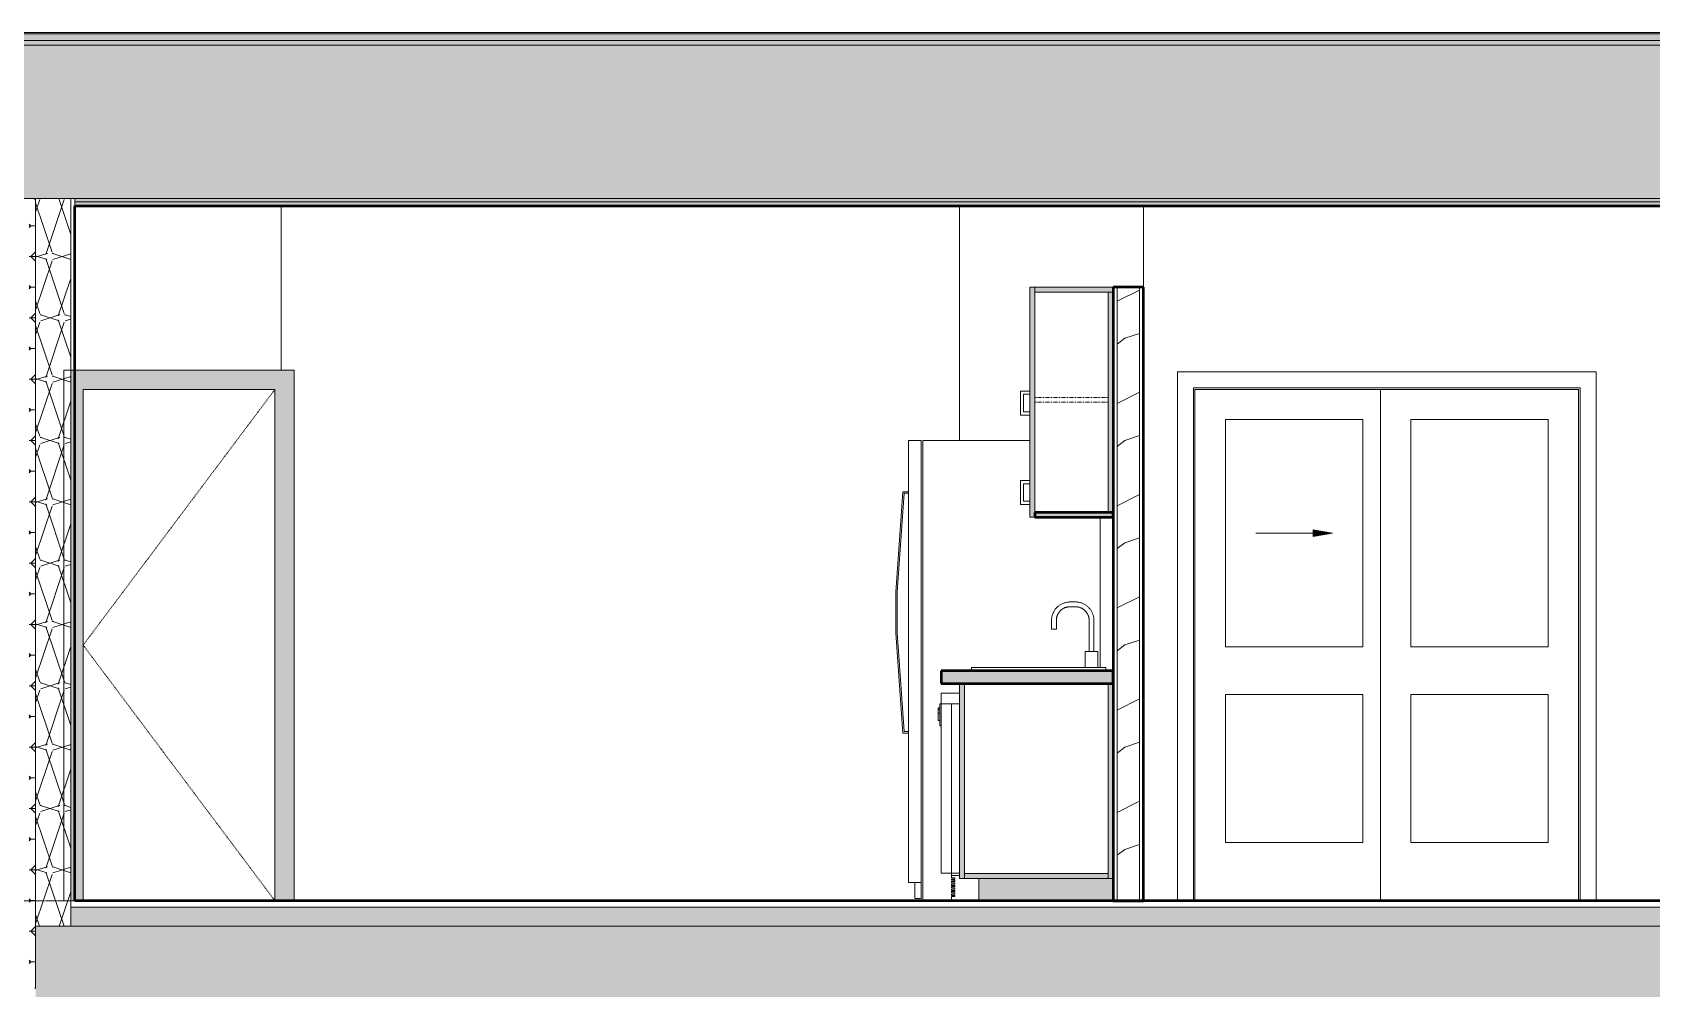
# Model space of a CAD drawing. Header units: inches. Extents: x 9610 to 16692, y -360 to 647.
# Drawn here: x 11279.3 to 11532.6, y -13.7 to 135.9 of the extents above; entities that cross this region are included whole.
import ezdxf

# ---------------------------------------------------------------- set-up
doc = ezdxf.new("R2010")
doc.units = ezdxf.units.IN
doc.header["$MEASUREMENT"] = 0
for name, pattern in [('Aligning Line 1_8_', [0.25, 0.125, -0.125]), ('Center', [1.25, 0.25, -0.1875, 0.625, -0.1875]), ('Dash 1_16_', [0.125, 0.0625, -0.0625]), ('Grid Line 1_2_', [0.875, 0.5, -0.125, 0.125, -0.125])]:
    doc.linetypes.add(name, pattern=pattern)
for name, color, linetype, lineweight in [('0-1', 7, 'Continuous', 5), ('0-2', 250, 'Continuous', 9), ('A-DETL-GENF-1', 135, 'Continuous', 13), ('A-DETL-GENF-2', 55, 'Continuous', 9), ('A-DOOR-1', 250, 'Continuous', 9), ('A-DOOR-2', 250, 'Dash 1_16_', 9), ('A-DOOR-FRAM-1', 250, 'Continuous', 9), ('A-DOOR-FRAM-2', 55, 'Continuous', 9), ('A-DOOR-FRAM-3', 50, 'Continuous', 20), ('A-FLOR-10', 192, 'Continuous', 50), ('A-FLOR-3', 8, 'Continuous', 5), ('A-FLOR-4', 31, 'Continuous', 5), ('A-FLOR-5', 251, 'Continuous', 5), ('A-FLOR-LEVL-1', 51, 'Grid Line 1_2_', 9), ('A-FLOR-MCUT', 51, 'Continuous', 13), ('A-FLOR-PATT-1', 8, 'Continuous', 9), ('A-WALL', 113, 'Continuous', 13), ('A-WALL-1', 10, 'Continuous', 50), ('A-WALL-10', 113, 'Continuous', 50), ('A-WALL-2', 7, 'Continuous', 13), ('A-WALL-3', 135, 'Continuous', 13), ('A-WALL-PATT-1', 250, 'Continuous', 9), ('A-WALL-PATT-2', 55, 'Continuous', 9), ('A-WALL-PATT-5', 111, 'Continuous', 9), ('G-ANNO-SYMB', 111, 'Aligning Line 1_8_', 9), ('P-SANR-FIXT-1', 55, 'Continuous', 9), ('Q-CASE-1', 53, 'Continuous', 9), ('Q-CASE-2', 10, 'Continuous', 50), ('Q-CASE-3', 55, 'Continuous', 9), ('Q-CASE-4', 250, 'Continuous', 9), ('Q-CASE-5', 250, 'Center', 9), ('Q-SPCQ-1', 55, 'Continuous', 9)]:
    doc.layers.add(name, color=color, linetype=linetype, lineweight=lineweight)
pattern_1 = [(0, (10995.947, 72), (30.72, 7.68), [1.267, -21.773, 1.267, -21.773, -122.88]), (0, (10995.947, 72), (30.72, 7.68), [-46.08, 1.267, -44.813, 1.267, -21.773, -53.76]), (0, (10995.947, 72), (30.72, 7.68), [-115.2, 1.267, -14.093, 1.267, -37.133]), (120, (11007.467, 75.84), (-22.011075, 22.7643), [1.267, -21.773, 1.267, -21.773, -122.88]), (120, (11007.467, 75.84), (-22.011075, 22.7643), [-46.08, 1.267, -44.813, 1.267, -21.773, -53.76]), (120, (11007.467, 75.84), (-22.011075, 22.7643), [-115.2, 1.267, -14.093, 1.267, -37.133]), (240, (11011.307, 91.2), (-8.708925, -30.4443), [1.267, -21.773, 1.267, -21.773, -122.88]), (240, (11011.307, 91.2), (-8.708925, -30.4443), [-46.08, 1.267, -44.813, 1.267, -21.773, -53.76]), (240, (11011.307, 91.2), (-8.708925, -30.4443), [-115.2, 1.267, -14.093, 1.267, -37.133])]
pattern_2 = [(0, (10995.947, 72), (15.36, 3.84), [1.267, -10.253, 1.267, -10.253, -61.44]), (0, (10995.947, 72), (15.36, 3.84), [-23.04, 1.267, -21.773, 1.267, -10.253, -26.88]), (0, (10995.947, 72), (15.36, 3.84), [-57.6, 1.267, -6.413, 1.267, -17.933]), (120, (11001.707, 73.92), (-11.005538, 11.38215), [1.267, -10.253, 1.267, -10.253, -61.44]), (120, (11001.707, 73.92), (-11.005538, 11.38215), [-23.04, 1.267, -21.773, 1.267, -10.253, -26.88]), (120, (11001.707, 73.92), (-11.005538, 11.38215), [-57.6, 1.267, -6.413, 1.267, -17.933]), (240, (11003.627, 81.6), (-4.354462, -15.22215), [1.267, -10.253, 1.267, -10.253, -61.44]), (240, (11003.627, 81.6), (-4.354462, -15.22215), [-23.04, 1.267, -21.773, 1.267, -10.253, -26.88]), (240, (11003.627, 81.6), (-4.354462, -15.22215), [-57.6, 1.267, -6.413, 1.267, -17.933])]
pattern_3 = [(0, (10995.947, 72), (0, 4.798), []), (315, (10995.947, 72), (4.798427, 0), [6.786, -6.786]), (45, (10995.947, 72), (4.798427, 0), [6.786, -6.786])]

# ---------------------------------------------------------------- blocks, each defined once
blk = doc.blocks.new('FOLDING_SLIDING CLOSET - 60_ x 80_-1372877-BUILDING SECTION - EAST_WEST - LOOKING NORTH')
at = {"layer": 'A-DETL-GENF-1'}
blk.add_hatch(color=256, dxfattribs=at).paths.add_polyline_path([(11479.66, 57), (11482.68, 57.53), (11479.66, 58.06)], flags=0)
at = {"layer": 'A-DETL-GENF-2'}
for p, q in [((11470.68, 57.53), (11482.68, 57.53)), ((11479.66, 58.06), (11482.68, 57.53)), ((11479.66, 57), (11479.66, 58.06)), ((11482.68, 57.53), (11479.66, 57))]:
    blk.add_line(p, q, dxfattribs=at)
at = {"layer": 'A-DOOR-1'}
for p, q in [((11458.43, 82.75), (11458.43, 0)), ((11523.93, 82.75), (11458.43, 82.75)), ((11523.93, 0), (11523.93, 82.75)), ((11460.93, 80.25), (11460.93, 0)), ((11460.93, 80.25), (11521.43, 80.25)), ((11521.18, 80), (11490.18, 80)), ((11490.18, 80), (11490.18, 0)), ((11521.18, 0), (11521.18, 80)), ((11521.43, 80.25), (11521.43, 0)), ((11465.93, 39.75), (11465.93, 75.31)), ((11465.93, 75.31), (11487.43, 75.31)), ((11487.43, 75.31), (11487.43, 39.75)), ((11494.93, 39.75), (11494.93, 75.31)), ((11494.93, 75.31), (11516.43, 75.31)), ((11516.43, 75.31), (11516.43, 39.75)), ((11487.43, 39.75), (11465.93, 39.75)), ((11516.43, 39.75), (11494.93, 39.75)), ((11465.93, 9.13), (11465.93, 32.25)), ((11465.93, 32.25), (11487.43, 32.25)), ((11487.43, 32.25), (11487.43, 9.13)), ((11494.93, 9.13), (11494.93, 32.25)), ((11494.93, 32.25), (11516.43, 32.25)), ((11516.43, 32.25), (11516.43, 9.13)), ((11487.43, 9.13), (11465.93, 9.13)), ((11516.43, 9.13), (11494.93, 9.13))]:
    blk.add_line(p, q, dxfattribs=at)
at = {"layer": 'A-DOOR-FRAM-1'}
for p, q in [((11461.18, 80), (11461.18, 0)), ((11461.18, 80), (11521.18, 80)), ((11521.18, 80), (11521.18, 0))]:
    blk.add_line(p, q, dxfattribs=at)
blk = doc.blocks.new('Refrigerator_-_Side-by-Side_6047 - 36_ X 30_-1372843-BUILDING SECTION - EAST_WEST - LOOKING NORTH')
at = {"layer": 'Q-SPCQ-1'}
for p, q in [((11416.36, 2.87), (11416.36, 72)), ((11416.36, 72), (11418.36, 72)), ((11418.36, 72), (11418.36, 2.87)), ((11418.61, 72), (11418.61, 0)), ((11435.36, 72), (11418.61, 72)), ((11415.46, 64), (11414.36, 48.29)), ((11414.61, 48.28), (11415.7, 63.75)), ((11416.36, 64), (11415.46, 64)), ((11415.7, 63.75), (11416.36, 63.75)), ((11446.36, 36.5), (11446.36, 60)), ((11414.36, 48.29), (11414.36, 41.94)), ((11414.61, 41.95), (11414.61, 48.28)), ((11414.36, 41.94), (11415.46, 26.23)), ((11415.7, 26.48), (11414.61, 41.95)), ((11415.46, 26.23), (11416.36, 26.23)), ((11416.36, 26.48), (11415.7, 26.48)), ((11416.36, 2.87), (11418.36, 2.87)), ((11417.36, 2.87), (11417.36, 0.37)), ((11418.36, 2.87), (11417.36, 2.87)), ((11418.36, 0.37), (11418.36, 2.87)), ((11417.36, 0.37), (11418.36, 0.37))]:
    blk.add_line(p, q, dxfattribs=at)
blk = doc.blocks.new('Single-Flush - 30_ x 80_-1421383-BUILDING SECTION - EAST_WEST - LOOKING NORTH')
at = {"layer": 'A-DOOR-FRAM-2'}
blk.add_hatch(color=256, dxfattribs=at).paths.add_polyline_path([(11317.23, 0), (11320.23, 0), (11320.23, 83), (11285.29, 83), (11285.29, 0), (11287.23, 0), (11287.23, 80), (11317.23, 80), (11317.23, 22.69)], flags=0)
at = {"layer": 'A-DOOR-2'}
for p in [(11317.23, 80), (11317.23, 0)]:
    blk.add_line(p, (11287.23, 40), dxfattribs=at)
at = {"layer": 'A-DOOR-FRAM-3'}
for p, q in [((11320.23, 83), (11284.23, 83)), ((11284.23, 83), (11284.23, 0)), ((11320.23, 0), (11320.23, 83)), ((11287.23, 0), (11287.23, 80)), ((11287.23, 80), (11317.23, 80)), ((11317.23, 80), (11317.23, 0)), ((11284.23, 0), (11287.23, 0)), ((11317.23, 0), (11320.23, 0))]:
    blk.add_line(p, q, dxfattribs=at)
blk = doc.blocks.new('OD_CW_Countertop - OD_CW_Countertop-2218014-BUILDING SECTION - EAST_WEST - LOOKING NORTH')
at = {"layer": 'Q-CASE-1'}
blk.add_hatch(color=256, dxfattribs=at).paths.add_polyline_path([(11444.22, 34), (11448.36, 34), (11448.36, 36), (11421.49, 36), (11421.49, 34), (11440.94, 34)], flags=0)
at = {"layer": 'Q-CASE-2'}
for p, q in [((11421.49, 36), (11421.49, 34)), ((11448.36, 36), (11421.49, 36)), ((11448.36, 34), (11448.36, 36)), ((11421.49, 34), (11448.36, 34))]:
    blk.add_line(p, q, dxfattribs=at)
blk = doc.blocks.new('Sink Kitchen-Single - 30_ x 21_-V13-BUILDING SECTION - EAST_WEST - LOOKING NORTH')
at = {"layer": 'P-SANR-FIXT-1'}
for p, q in [((11442.49, 46.75), (11441.61, 46.75)), ((11441.61, 46), (11442.49, 46)), ((11438.74, 43.88), (11438.74, 42.5)), ((11439.49, 42.5), (11439.49, 43.88)), ((11444.61, 43.88), (11444.61, 39)), ((11445.36, 39), (11445.36, 43.88)), ((11439.49, 42.5), (11438.74, 42.5)), ((11443.99, 39), (11443.99, 36.5)), ((11443.99, 39), (11443.99, 36.5)), ((11444.01, 39), (11444.01, 39)), ((11444.01, 39), (11444.99, 39)), ((11444.99, 39), (11445.96, 39)), ((11445.96, 39), (11445.96, 39)), ((11445.99, 36.5), (11445.99, 39)), ((11445.99, 36.5), (11445.99, 39)), ((11426.24, 36.5), (11447.24, 36.5)), ((11426.24, 36), (11426.24, 36.5)), ((11447.24, 36.5), (11447.24, 36))]:
    blk.add_line(p, q, dxfattribs=at)
at = {"layer": 'P-SANR-FIXT-1', "flags": 128}
for points in [[(11441.61, 46.75), (11441.5, 46.75), (11441.38, 46.74), (11441.27, 46.73), (11441.16, 46.71), (11441.04, 46.69), (11440.93, 46.67), (11440.82, 46.64), (11440.71, 46.6), (11440.6, 46.57), (11440.49, 46.52), (11440.39, 46.48), (11440.29, 46.43), (11440.19, 46.37), (11440.09, 46.31), (11439.99, 46.25), (11439.9, 46.18), (11439.81, 46.11), (11439.72, 46.04), (11439.63, 45.96), (11439.55, 45.88), (11439.47, 45.79), (11439.4, 45.71), (11439.33, 45.62), (11439.26, 45.52), (11439.2, 45.43), (11439.13, 45.33), (11439.08, 45.23), (11439.03, 45.13), (11438.98, 45.02), (11438.93, 44.92), (11438.9, 44.81), (11438.86, 44.7), (11438.83, 44.59), (11438.8, 44.48), (11438.78, 44.36), (11438.76, 44.25), (11438.75, 44.14), (11438.74, 44.02), (11438.74, 43.91), (11438.74, 43.88)], [(11439.49, 43.88), (11439.49, 43.96), (11439.5, 44.04), (11439.5, 44.13), (11439.52, 44.21), (11439.53, 44.3), (11439.55, 44.38), (11439.57, 44.46), (11439.6, 44.54), (11439.63, 44.62), (11439.66, 44.7), (11439.69, 44.78), (11439.73, 44.86), (11439.77, 44.93), (11439.81, 45), (11439.86, 45.07), (11439.91, 45.14), (11439.96, 45.21), (11440.02, 45.28), (11440.07, 45.34), (11440.13, 45.4), (11440.2, 45.46), (11440.26, 45.51), (11440.33, 45.57), (11440.4, 45.62), (11440.47, 45.66), (11440.54, 45.71), (11440.61, 45.75), (11440.69, 45.79), (11440.77, 45.82), (11440.84, 45.86), (11440.92, 45.88), (11441.01, 45.91), (11441.09, 45.93), (11441.17, 45.95), (11441.25, 45.97), (11441.34, 45.98), (11441.42, 45.99), (11441.51, 46), (11441.59, 46), (11441.61, 46)], [(11445.36, 43.88), (11445.36, 43.99), (11445.36, 44.1), (11445.34, 44.22), (11445.33, 44.33), (11445.31, 44.45), (11445.28, 44.56), (11445.25, 44.67), (11445.22, 44.78), (11445.18, 44.89), (11445.14, 44.99), (11445.09, 45.1), (11445.04, 45.2), (11444.98, 45.3), (11444.93, 45.4), (11444.86, 45.5), (11444.8, 45.59), (11444.72, 45.68), (11444.65, 45.77), (11444.57, 45.86), (11444.49, 45.94), (11444.41, 46.02), (11444.32, 46.09), (11444.23, 46.16), (11444.14, 46.23), (11444.04, 46.29), (11443.94, 46.35), (11443.84, 46.41), (11443.74, 46.46), (11443.64, 46.51), (11443.53, 46.55), (11443.42, 46.59), (11443.31, 46.63), (11443.2, 46.66), (11443.09, 46.69), (11442.98, 46.71), (11442.86, 46.73), (11442.75, 46.74), (11442.64, 46.75), (11442.52, 46.75), (11442.49, 46.75)], [(11442.49, 46), (11442.57, 46), (11442.66, 45.99), (11442.74, 45.98), (11442.83, 45.97), (11442.91, 45.96), (11442.99, 45.94), (11443.08, 45.92), (11443.16, 45.89), (11443.24, 45.86), (11443.32, 45.83), (11443.39, 45.8), (11443.47, 45.76), (11443.55, 45.72), (11443.62, 45.68), (11443.69, 45.63), (11443.76, 45.58), (11443.83, 45.53), (11443.89, 45.47), (11443.95, 45.42), (11444.01, 45.36), (11444.07, 45.29), (11444.13, 45.23), (11444.18, 45.16), (11444.23, 45.09), (11444.28, 45.02), (11444.32, 44.95), (11444.36, 44.88), (11444.4, 44.8), (11444.44, 44.72), (11444.47, 44.65), (11444.5, 44.57), (11444.53, 44.48), (11444.55, 44.4), (11444.57, 44.32), (11444.58, 44.24), (11444.6, 44.15), (11444.61, 44.07), (11444.61, 43.98), (11444.61, 43.9), (11444.61, 43.88)]]:
    blk.add_lwpolyline(points, dxfattribs=at)
blk = doc.blocks.new('Dishwasher_15404 - 34_ counter-V14-BUILDING SECTION - EAST_WEST - LOOKING NORTH')
at = {"layer": 'Q-SPCQ-1'}
for p, q in [((11421.24, 28.06), (11421.24, 30.79)), ((11421.49, 30.79), (11421.24, 30.79)), ((11421.49, 32.5), (11421.49, 30.79)), ((11421.49, 32.5), (11422.56, 32.5)), ((11421.49, 30.79), (11421.49, 4.33)), ((11421.49, 30.79), (11421.69, 30.79)), ((11421.69, 30.79), (11423.11, 30.79)), ((11422.56, 32.5), (11424.36, 32.5)), ((11424.36, 30.79), (11422.56, 30.79)), ((11423.11, 30.79), (11423.11, 4.33)), ((11423.11, 30.79), (11423.11, 4.33)), ((11423.31, 30.79), (11424.36, 30.79)), ((11421.24, 30.18), (11420.99, 30.18)), ((11420.99, 29.94), (11420.99, 30.18)), ((11420.99, 29.35), (11420.99, 29.94)), ((11420.99, 29.94), (11421.24, 29.94)), ((11420.99, 28.21), (11420.99, 29.35)), ((11421.24, 29.35), (11420.99, 29.35)), ((11420.99, 28.21), (11421.24, 28.21)), ((11421.24, 27.35), (11421.24, 28.06)), ((11421.24, 27.35), (11421.5, 27.35)), ((11421.69, 4.33), (11421.49, 4.33)), ((11423.11, 4.33), (11421.69, 4.33)), ((11423.11, 4.33), (11424.36, 4.33)), ((11423.11, 3.94), (11423.11, 4.33)), ((11424.36, 3.94), (11423.11, 3.94)), ((11423.11, 3.94), (11423.11, 3.59)), ((11423.15, 3.59), (11423.11, 3.59)), ((11423.11, 3.59), (11423.61, 3.59)), ((11423.11, 3.39), (11423.11, 3.2)), ((11423.11, 3.39), (11423.15, 3.39)), ((11423.61, 3.39), (11423.11, 3.39)), ((11423.15, 3.2), (11423.11, 3.2)), ((11423.11, 3.2), (11423.61, 3.2)), ((11423.11, 3), (11423.11, 2.8)), ((11423.11, 3), (11423.15, 3)), ((11423.61, 3), (11423.11, 3)), ((11423.15, 2.8), (11423.11, 2.8)), ((11423.11, 2.8), (11423.61, 2.8)), ((11423.11, 2.61), (11423.11, 2.41)), ((11423.11, 2.61), (11423.15, 2.61)), ((11423.61, 2.61), (11423.11, 2.61)), ((11424.36, 4.33), (11423.31, 4.33)), ((11423.61, 3.59), (11423.61, 3.39)), ((11423.61, 3.2), (11423.61, 3)), ((11423.61, 2.8), (11423.61, 2.61)), ((11423.15, 2.41), (11423.11, 2.41)), ((11423.11, 2.41), (11423.61, 2.41)), ((11423.11, 2.21), (11423.11, 2.02)), ((11423.11, 2.21), (11423.15, 2.21)), ((11423.61, 2.21), (11423.11, 2.21)), ((11423.15, 2.02), (11423.11, 2.02)), ((11423.11, 2.02), (11423.61, 2.02)), ((11423.11, 1.82), (11423.11, 1.62)), ((11423.11, 1.82), (11423.15, 1.82)), ((11423.61, 1.82), (11423.11, 1.82)), ((11423.15, 1.62), (11423.11, 1.62)), ((11423.11, 1.62), (11423.61, 1.62)), ((11423.11, 1.43), (11423.11, 1.23)), ((11423.11, 1.43), (11423.15, 1.43)), ((11423.61, 1.43), (11423.11, 1.43)), ((11423.15, 1.23), (11423.11, 1.23)), ((11423.11, 1.23), (11423.61, 1.23)), ((11423.11, 1.03), (11423.11, 0.84)), ((11423.11, 1.03), (11423.15, 1.03)), ((11423.61, 1.03), (11423.11, 1.03)), ((11423.15, 0.84), (11423.11, 0.84)), ((11423.11, 0.84), (11423.61, 0.84)), ((11423.11, 0.64), (11423.11, 0)), ((11423.61, 0.64), (11423.11, 0.64)), ((11423.61, 2.41), (11423.61, 2.21)), ((11423.61, 2.02), (11423.61, 1.82)), ((11423.61, 1.62), (11423.61, 1.43)), ((11423.61, 1.23), (11423.61, 1.03)), ((11423.61, 0.84), (11423.61, 0.64))]:
    blk.add_line(p, q, dxfattribs=at)
blk = doc.blocks.new('300 Series Wall Hung Cabinet_302 - 30_-2219389-BUILDING SECTION - EAST_WEST - LOOKING NORTH')
at = {"layer": 'Q-CASE-3'}
for p, q in [((11433.87, 79.75), (11435.36, 79.75)), ((11433.87, 79.75), (11433.87, 76)), ((11434.36, 79.25), (11435.36, 79.25)), ((11434.36, 76.5), (11434.36, 79.25)), ((11433.87, 76), (11435.36, 76)), ((11435.36, 76.5), (11434.36, 76.5))]:
    blk.add_line(p, q, dxfattribs=at)
blk = doc.blocks.new('Base Cabinet-Single Door - 12_-2213366-BUILDING SECTION - EAST_WEST - LOOKING NORTH')
at = {"layer": 'Q-CASE-1'}
h = blk.add_hatch(color=256, dxfattribs=at)
h.paths.add_polyline_path([(11424.69, 3.5), (11425.11, 3.5), (11425.11, 34), (11424.36, 34), (11424.36, 3.5)], flags=0)
h.paths.add_polyline_path([(11447.61, 3.5), (11448.36, 3.5), (11448.36, 34), (11447.61, 34), (11447.61, 3.94)], flags=0)
for points in [[(11425.11, 3.5), (11447.61, 3.5), (11447.61, 4.25), (11425.11, 4.25)], [(11446.36, 0), (11448.36, 0), (11448.36, 3.5), (11427.36, 3.5), (11427.36, 0), (11428.43, 0)]]:
    blk.add_hatch(color=256, dxfattribs=at).paths.add_polyline_path(points, flags=0)
at = {"layer": 'Q-CASE-4'}
for p, q in [((11425.11, 34), (11424.36, 34)), ((11424.36, 34), (11424.36, 3.5)), ((11425.11, 3.5), (11425.11, 34)), ((11447.61, 34), (11447.61, 3.5)), ((11448.36, 34), (11447.61, 34)), ((11448.36, 3.5), (11448.36, 34)), ((11424.36, 3.5), (11425.11, 3.5)), ((11447.61, 4.25), (11425.11, 4.25)), ((11425.11, 4.25), (11425.11, 3.5)), ((11425.11, 3.5), (11447.61, 3.5)), ((11448.36, 3.5), (11427.36, 3.5)), ((11427.36, 3.5), (11427.36, 0)), ((11447.61, 3.5), (11447.61, 4.25)), ((11447.61, 3.5), (11448.36, 3.5)), ((11448.36, 0), (11448.36, 3.5)), ((11427.36, 0), (11448.36, 0))]:
    blk.add_line(p, q, dxfattribs=at)
blk = doc.blocks.new('300 Series Wall Hung Cabinet_301 - 12_-2219390-BUILDING SECTION - EAST_WEST - LOOKING NORTH')
at = {"layer": 'Q-CASE-1'}
for points in [[(11436.11, 60), (11436.11, 96), (11435.36, 96), (11435.36, 60)], [(11436.11, 95.25), (11448.36, 95.25), (11448.36, 96), (11436.11, 96)], [(11448.36, 60.75), (11448.36, 95.25), (11447.61, 95.25), (11447.61, 60.75)], [(11447.61, 60), (11448.36, 60), (11448.36, 60.75), (11436.11, 60.75), (11436.11, 60), (11446.36, 60)]]:
    blk.add_hatch(color=256, dxfattribs=at).paths.add_polyline_path(points, flags=0)
at = {"layer": 'Q-CASE-2'}
for p, q in [((11448.36, 60.75), (11436.11, 60.75)), ((11436.11, 60.75), (11436.11, 60)), ((11436.11, 60), (11448.36, 60)), ((11448.36, 60), (11448.36, 60.75))]:
    blk.add_line(p, q, dxfattribs=at)
at = {"layer": 'Q-CASE-3'}
for p, q in [((11433.87, 65.75), (11435.36, 65.75)), ((11433.87, 65.75), (11433.87, 62)), ((11434.36, 65.25), (11435.36, 65.25)), ((11434.36, 62.5), (11434.36, 65.25)), ((11433.87, 62), (11435.36, 62)), ((11435.36, 62.5), (11434.36, 62.5))]:
    blk.add_line(p, q, dxfattribs=at)
at = {"layer": 'Q-CASE-4'}
for p, q in [((11436.11, 96), (11435.36, 96)), ((11435.36, 96), (11435.36, 60)), ((11436.11, 60), (11436.11, 96)), ((11448.36, 96), (11436.11, 96)), ((11436.11, 96), (11436.11, 95.25)), ((11436.11, 95.25), (11448.36, 95.25)), ((11448.36, 95.25), (11447.61, 95.25)), ((11447.61, 95.25), (11447.61, 60.75)), ((11448.36, 95.25), (11448.36, 96)), ((11448.36, 60.75), (11448.36, 95.25)), ((11435.36, 60), (11436.11, 60)), ((11447.61, 60.75), (11448.36, 60.75))]:
    blk.add_line(p, q, dxfattribs=at)
at = {"layer": 'Q-CASE-5'}
for p, q in [((11436.11, 78.75), (11447.61, 78.75)), ((11436.11, 78), (11447.61, 78))]:
    blk.add_line(p, q, dxfattribs=at)
blk = doc.blocks.new('CTR - 1st Phase - Unit Layouts_rvt-1-BUILDING SECTION - EAST_WEST - LOOKING NORTH')
at = {"layer": 'A-WALL-PATT-1'}
h = blk.add_hatch(dxfattribs=at)
h.set_pattern_fill('FP_1', color=256, style=0, pattern_type=2)
h.set_pattern_definition(pattern_1)
h.paths.add_polyline_path([(11448.99, 0), (11448.99, 96), (11448.36, 96), (11448.36, 0)], flags=0)
at = {"layer": 'A-WALL-PATT-2'}
h = blk.add_hatch(dxfattribs=at)
h.set_pattern_fill('FP_4', color=256, style=0, pattern_type=2)
h.set_pattern_definition([(216.87, (11002.345, 87.994), (47.980943, 31.987086), [7.997, -71.971]), (206.565, (11011.941, 83.196), (-15.99371, -15.99413), [17.881, -17.881]), (198.435, (11011.941, 75.199), (-31.98674, -15.99388), [10.115, -40.461])])
h.paths.add_polyline_path([(11452.49, 0), (11452.49, 96), (11448.99, 96), (11448.99, 0)], flags=0)
at = {"layer": 'A-WALL-1'}
for p, q in [((11453.11, 96), (11448.36, 96)), ((11448.36, 96), (11448.36, 0)), ((11453.11, 0), (11453.11, 96)), ((11448.36, 0), (11453.11, 0))]:
    blk.add_line(p, q, dxfattribs=at)
at = {"layer": 'A-WALL-2'}
for p, q in [((11448.99, 0), (11448.99, 96)), ((11452.49, 0), (11452.49, 96))]:
    blk.add_line(p, q, dxfattribs=at)
at = {"layer": 'A-WALL-3'}
for p, q in [((11318.19, 83), (11318.19, 108.75)), ((11424.36, 108.75), (11424.36, 72)), ((11453.11, 108.75), (11453.11, 96))]:
    blk.add_line(p, q, dxfattribs=at)
at = {"layer": '0-2'}
for name in ['300 Series Wall Hung Cabinet_301 - 12_-2219390-BUILDING SECTION - EAST_WEST - LOOKING NORTH', 'Single-Flush - 30_ x 80_-1421383-BUILDING SECTION - EAST_WEST - LOOKING NORTH', 'FOLDING_SLIDING CLOSET - 60_ x 80_-1372877-BUILDING SECTION - EAST_WEST - LOOKING NORTH', '300 Series Wall Hung Cabinet_302 - 30_-2219389-BUILDING SECTION - EAST_WEST - LOOKING NORTH', 'Refrigerator_-_Side-by-Side_6047 - 36_ X 30_-1372843-BUILDING SECTION - EAST_WEST - LOOKING NORTH', 'Sink Kitchen-Single - 30_ x 21_-V13-BUILDING SECTION - EAST_WEST - LOOKING NORTH', 'OD_CW_Countertop - OD_CW_Countertop-2218014-BUILDING SECTION - EAST_WEST - LOOKING NORTH', 'Base Cabinet-Single Door - 12_-2213366-BUILDING SECTION - EAST_WEST - LOOKING NORTH', 'Dishwasher_15404 - 34_ counter-V14-BUILDING SECTION - EAST_WEST - LOOKING NORTH']:
    blk.add_blockref(name, (0, 0), dxfattribs=at)

msp = doc.modelspace()

# ---------------------------------------------------------------- hatches: boundary and pattern name
at = {"layer": 'A-FLOR-3'}
h = msp.add_hatch(color=256, dxfattribs=at)
h.paths.add_polyline_path([(11645.7098, 135.625), (11648.0894, 135.625), (11648.0894, 135.875), (11255.6394, 135.875), (11255.6394, 135.625), (11644.8644, 135.625)], flags=0)
h.paths.add_polyline_path([(10478.5799, 135.625), (10843.1394, 135.625), (10843.1394, 135.875), (10450.6894, 135.875), (10450.6894, 135.625), (10477.5799, 135.625)], flags=0)
at = {"layer": 'A-FLOR-4'}
h = msp.add_hatch(color=256, dxfattribs=at)
h.paths.add_polyline_path([(11643.7037, 109.875), (11648.0894, 109.875), (11648.0894, 133.875), (11250.1394, 133.875), (11250.1394, 109.875), (11622.3894, 109.875)], flags=0)
h.paths.add_polyline_path([(10847.1793, 109.875), (10848.6394, 109.875), (10848.6394, 133.875), (10450.6894, 133.875), (10450.6894, 109.875), (10825.6516, 109.875)], flags=0)
at = {"layer": 'A-FLOR-5'}
h = msp.add_hatch(color=256, dxfattribs=at)
h.paths.add_polyline_path([(11471.4822, 109.375), (11576.7394, 109.375), (11576.7394, 109.875), (11285.9144, 109.875), (11285.9144, 109.375), (11454.3103, 109.375)], flags=0)
h.paths.add_polyline_path([(11580.7146, 109.375), (11617.4785, 109.375), (11617.4785, 109.875), (11580.2394, 109.875), (11580.2394, 109.375)], flags=0)
h.paths.add_polyline_path([(11621.6098, 109.375), (11621.6035, 109.875), (11620.9785, 109.8376), (11620.9785, 109.375), (11621.6035, 109.375)], flags=0)
h.paths.add_polyline_path([(10522.6644, 109.375), (10812.8644, 109.375), (10812.8644, 109.875), (10522.0394, 109.875), (10522.0394, 109.375)], flags=0)
h.paths.add_polyline_path([(10518.0642, 109.375), (10518.5394, 109.375), (10518.5394, 109.875), (10481.3003, 109.875), (10481.3003, 109.375), (10502.7363, 109.375)], flags=0)
h.paths.add_polyline_path([(10477.8003, 109.375), (10477.8003, 109.875), (10477.1753, 109.875), (10477.1753, 109.375)], flags=0)
at = {"layer": 'A-FLOR-PATT-1'}
h = msp.add_hatch(dxfattribs=at)
h.set_pattern_fill('FP_2', color=256, style=0, pattern_type=2)
h.set_pattern_definition(pattern_2)
h.paths.add_polyline_path([(11645.7098, 134.625), (11648.0894, 134.625), (11648.0894, 135.625), (11255.6394, 135.625), (11255.6394, 134.625), (11643.7037, 134.625)], flags=0)
h.paths.add_polyline_path([(10649.1894, 134.625), (10843.1394, 134.625), (10843.1394, 135.625), (10450.6894, 135.625), (10450.6894, 134.625), (10647.9394, 134.625)], flags=0)
h = msp.add_hatch(dxfattribs=at)
h.set_pattern_fill('FP_3', color=256, style=0, pattern_type=2)
h.set_pattern_definition(pattern_3)
h.paths.add_polyline_path([(11645.7098, 133.875), (11648.0894, 133.875), (11648.0894, 134.625), (11250.1394, 134.625), (11250.1394, 133.875), (11643.7037, 133.875)], flags=0)
h.paths.add_polyline_path([(10450.6894, 133.875), (10848.6394, 133.875), (10848.6081, 134.625), (10450.6894, 134.625), (10450.6894, 134)], flags=0)
h = msp.add_hatch(dxfattribs=at)
h.set_pattern_fill('FP_1', color=256, style=0, pattern_type=2)
h.set_pattern_definition(pattern_1)
h.paths.add_polyline_path([(11471.4822, 108.75), (11576.7394, 108.75), (11576.7394, 109.375), (11285.9144, 109.375), (11285.9144, 108.75), (11455.8051, 108.75)], flags=0)
h.paths.add_polyline_path([(11580.5274, 108.75), (11617.4785, 108.75), (11617.4785, 109.375), (11580.2394, 109.375), (11580.2394, 108.75)], flags=0)
h.paths.add_polyline_path([(11621.6176, 108.75), (11621.6035, 109.375), (11620.9785, 109.375), (11620.9785, 108.75), (11621.6035, 108.75)], flags=0)
h.paths.add_polyline_path([(10522.7948, 108.75), (10812.8644, 108.75), (10812.8644, 109.375), (10522.0394, 109.375), (10522.0394, 108.75), (10522.6644, 108.75)], flags=0)
h.paths.add_polyline_path([(10518.5394, 108.75), (10518.5394, 109.375), (10481.3003, 109.375), (10481.3003, 108.75), (10518.2514, 108.75)], flags=0)
h.paths.add_polyline_path([(10477.1612, 108.75), (10477.8003, 108.75), (10477.8003, 109.375), (10477.169, 109.375), (10477.1617, 108.7957)], flags=0)
h = msp.add_hatch(dxfattribs=at)
h.set_pattern_fill('FP_2', color=256, style=0, pattern_type=2)
h.set_pattern_definition(pattern_2)
h.paths.add_polyline_path([(11428.4269, -4), (11853.1894, -4), (11853.1894, -1), (11285.2894, -1), (11285.2894, -4), (11426.9894, -4)], flags=0)
h.paths.add_polyline_path([(10782.5962, -4), (10812.8644, -4), (10813.4894, -1), (10245.5894, -1.0022), (10245.5894, -4), (10780.5894, -4)], flags=0)
h = msp.add_hatch(dxfattribs=at)
h.set_pattern_fill('FP_28', color=256, style=0, pattern_type=2)
h.set_pattern_definition([(50, (10995.947, 72), (27.5427, -2.4099), [2.88, -31.68]), (355, (10995.947, 72), (-5.32784, 28.8843), [2.304, -25.344]), (100.451, (10998.243, 71.8), (22.2153, 26.4739), [2.448, -26.924]), (46.184, (10995.947, 79.68), (40.9819, -6.3564), [4.32, -47.52]), (96.636, (10999.363, 79.15), (35.8907, 37.4062), [3.671, -40.386]), (351.184, (10995.947, 79.68), (35.891, 37.4062), [3.456, -38.016]), (21, (10999.787, 77.76), (22.92104, -15.46073), [2.88, -31.68]), (326, (10999.787, 77.76), (9.3435, 27.8457), [2.304, -25.344]), (71.451, (11001.697, 76.472), (32.2648, 12.3844), [2.448, -26.924]), (37.5, (10995.947, 72), (0.46686, 12.78271), [1.267, -23.77, 1.267, -24.461, -25.44]), (37.5, (10995.947, 72), (0.46686, 12.78271), [-50.765, 1.267, -24.173]), (7.5, (10995.947, 72), (10.10159, 15.1451), [1.267, -13.402, 1.267, -23.194, -9.696]), (7.5, (10995.947, 72), (10.10159, 15.1451), [-39.13, 1.267, -8.429]), (327.5, (10987.384, 72), (20.49916, -0.86578), [1.267, -8.333, 1.267, -28.685, -39.744]), (327.5, (10987.384, 72), (20.49916, -0.86578), [-39.552, 1.267, -38.477]), (317.5, (10983.544, 72), (22.39478, 3.8443), [1.267, -11.213, 1.267, -18.624, -28.224]), (317.5, (10983.544, 72), (22.39478, 3.8443), [-32.371, 1.267, -26.957])])
h.paths.add_polyline_path([(11772.8699, -16), (11857.1894, -16), (11853.1894, -4), (11279.7894, -4), (11279.7894, -16), (11762.6394, -16)], flags=0)
h.paths.add_polyline_path([(10524.264, -16), (10818.9894, -16), (10818.9894, -4), (10085.8034, -4), (10085.8034, -16), (10481.2086, -16)], flags=0)
at = {"layer": 'A-WALL-PATT-5'}
h = msp.add_hatch(dxfattribs=at)
h.set_pattern_fill('FP_3', color=256, style=0, pattern_type=2)
h.set_pattern_definition(pattern_3)
h.paths.add_polyline_path([(11278.7894, -13.75), (11279.7894, -13.75), (11279.7894, 109.875), (11278.7894, 109.875), (11278.7894, -13.7288)], flags=0)
h = msp.add_hatch(dxfattribs=at)
h.set_pattern_fill('FP_5', color=256, style=0, pattern_type=2)
h.set_pattern_definition([(161.57, (10996.427, 72.48), (-3.839954, -1.54e-05), [0, -27.322, 3.034, 0]), (18.43, (10995.467, 72.48), (-3.839954, 1.54e-05), [0, -27.322, 3.034, 0]), (108.43, (10996.427, 72.48), (1.919622, -9.6005246), [9.106, -21.25]), (71.57, (10995.467, 72.48), (1.919622, 9.6005246), [9.106, -21.25])])
h.paths.add_polyline_path([(11279.7894, -4), (11285.2894, -4), (11285.2829, 109.875), (11279.7894, 109.875), (11279.7894, -3.8177)], flags=0)
h = msp.add_hatch(dxfattribs=at)
h.set_pattern_fill('FP_1', color=256, style=0, pattern_type=2)
h.set_pattern_definition(pattern_1)
h.paths.add_polyline_path([(11285.4374, 83), (11285.9144, 83), (11285.9144, 109.875), (11285.2894, 109.875), (11285.2894, 83)], flags=0)

# ---------------------------------------------------------------- linework, layer by layer
at = {"layer": 'A-FLOR-10'}
for p, q in [((11285.9144, 108.75), (11648.0894, 108.75)), ((11580.8535, 0), (11285.9144, 0))]:
    msp.add_line(p, q, dxfattribs=at)
at = {"layer": 'A-FLOR-LEVL-1'}
msp.add_line((9610.2403, 0), (12557.7313, 0), dxfattribs=at)
at = {"layer": 'A-FLOR-MCUT'}
for p, q in [((11648.0894, 135.875), (11255.6394, 135.875)), ((11648.0894, 135.625), (11255.6394, 135.625)), ((11648.0894, 134.625), (11255.6394, 134.625)), ((11648.0894, 133.875), (11250.1394, 133.875)), ((11648.0894, 109.875), (11277.2894, 109.875)), ((11648.0894, 109.375), (11285.9144, 109.375)), ((11285.2894, 0), (11285.2894, -4)), ((11853.1894, -1), (11285.2894, -1)), ((11853.1894, -4), (11279.7894, -4)), ((11279.7894, -4), (11279.7894, -13.75))]:
    msp.add_line(p, q, dxfattribs=at)
at = {"layer": 'A-WALL'}
for p, q in [((11279.7894, 109.875), (11279.7894, -4)), ((11285.2894, 109.875), (11285.2894, 0)), ((11285.9144, 108.75), (11285.9144, 109.875)), ((11285.2894, 0), (11285.9144, 0))]:
    msp.add_line(p, q, dxfattribs=at)
at = {"layer": 'A-WALL-10'}
msp.add_line((11285.9144, 0), (11285.9144, 108.75), dxfattribs=at)
at = {"layer": 'G-ANNO-SYMB'}
msp.add_line((9706.2119, 0), (12461.7559, 0), dxfattribs=at)

# ---------------------------------------------------------------- block references
at = {"layer": '0-1'}
msp.add_blockref('CTR - 1st Phase - Unit Layouts_rvt-1-BUILDING SECTION - EAST_WEST - LOOKING NORTH', (0, 0), dxfattribs=at)

doc.saveas('drawing.dxf')
